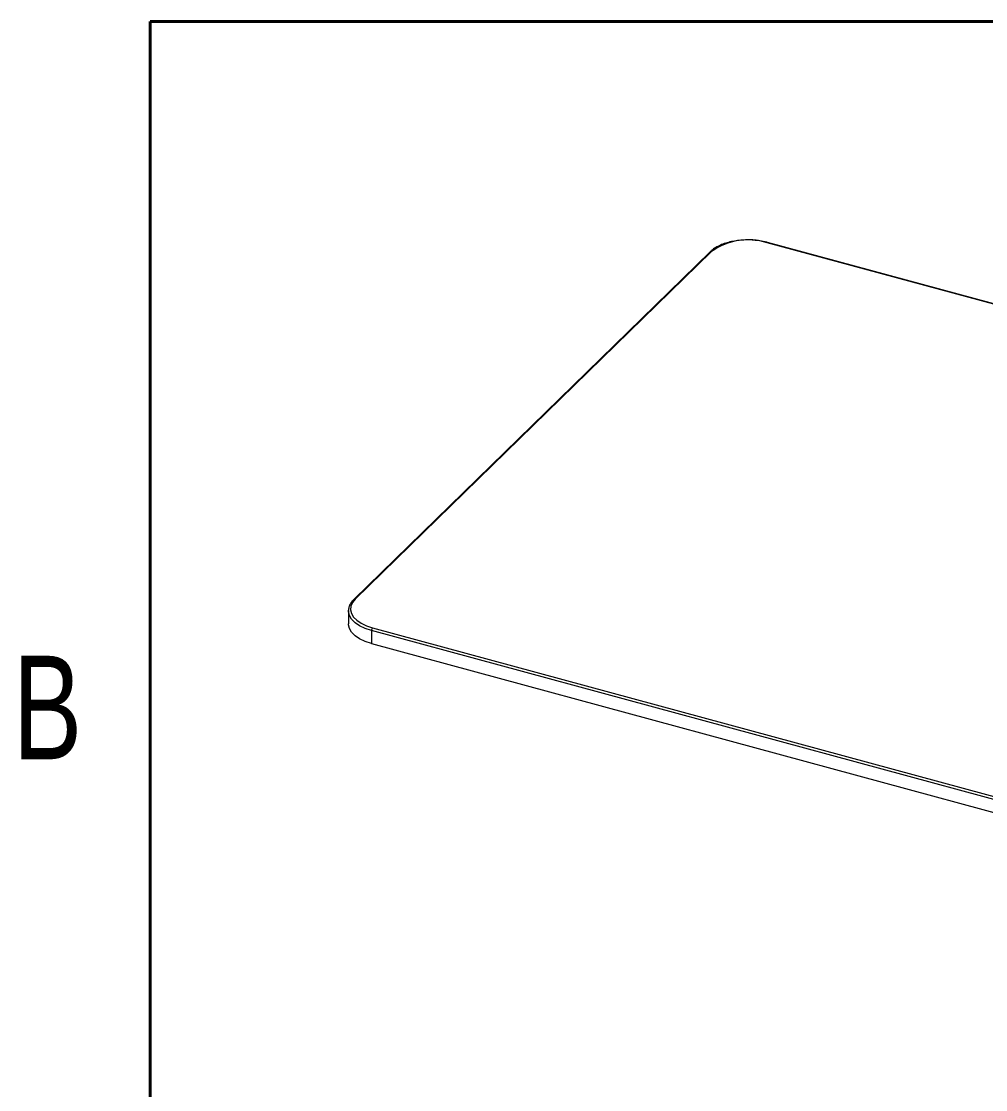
# Model space of a CAD drawing. Header units: millimetres. Extents: x 3 to 276, y 3 to 213.
# Drawn here: x 5.1 to 61.8, y 140.3 to 203.2 of the extents above; entities that cross this region are included whole.
import ezdxf

# ---------------------------------------------------------------- set-up
doc = ezdxf.new("R2010")
doc.units = ezdxf.units.MM
doc.styles.add('SLDTEXTSTYLE0', font='TXT', dxfattribs={"width": 0.75})

msp = doc.modelspace()

# ---------------------------------------------------------------- linework, layer by layer
at = {"color": 7, "linetype": 'Continuous', "lineweight": 40}
for p, q in [((12.7, 12.7), (12.7, 203.2)), ((12.7, 203.2), (266.7, 203.2))]:
    msp.add_line(p, q, dxfattribs=at)
at = {"color": 7, "linetype": 'Continuous', "lineweight": 15}
for p, q in [((113.478, 172.648), (48.987, 190.175)), ((113.512, 172.662), (49.02, 190.189)), ((45.638, 189.638), (24.674, 169.177)), ((45.726, 189.656), (24.762, 169.195)), ((24.357, 168.506), (24.357, 168.541)), ((24.357, 168.506), (24.357, 167.744)), ((80.392, 152.488), (25.711, 167.349)), ((25.711, 167.349), (25.711, 166.587)), ((25.77, 167.516), (80.451, 152.655)), ((25.711, 166.587), (80.392, 151.726))]:
    msp.add_line(p, q, dxfattribs=at)
at = {"color": 7, "linetype": 'Continuous', "lineweight": 15, "flags": 128}
for points in [[(24.762, 169.195), (24.599, 168.995), (24.506, 168.784), (24.485, 168.567), (24.538, 168.353), (24.662, 168.146), (24.854, 167.953), (25.108, 167.78), (25.417, 167.633), (25.77, 167.516)], [(25.711, 166.587), (25.339, 166.71), (25.014, 166.865), (24.747, 167.047), (24.544, 167.25), (24.414, 167.468), (24.358, 167.694), (24.357, 167.744)]]:
    msp.add_lwpolyline(points, dxfattribs=at)
at = {"color": 8, "linetype": 'Continuous', "lineweight": 15, "flags": 128}
msp.add_lwpolyline([(25.711, 167.349), (25.339, 167.473), (25.014, 167.627), (24.747, 167.809), (24.544, 168.012), (24.414, 168.23), (24.358, 168.456), (24.357, 168.506)], dxfattribs=at)
at = {"color": 7, "linetype": 'Continuous', "lineweight": 15}
for centre, radius, start, end in [((47.873, 186.67), 3.678, 72.38395, 125.71101), ((25.971, 167.35), 0.26, 140.51297, 180.34342)]:
    msp.add_arc(centre, radius, start, end, dxfattribs=at)
at = {"color": 8, "linetype": 'Continuous', "lineweight": 15}
for centre, radius, start, end in [((49.014, 190.155), 0.0344, 80.74187, 143.95734), ((45.697, 189.571), 0.0896, 71.12284, 131.78723), ((24.733, 169.11), 0.0896, 71.12448, 131.75438)]:
    msp.add_arc(centre, radius, start, end, dxfattribs=at)
at = {"color": 7, "linetype": 'Continuous', "lineweight": 15}
for points, knots in [([(48.258, 190.317), (48.206, 190.322), (48.03, 190.34), (47.722, 190.339), (47.345, 190.315), (46.978, 190.259), (46.63, 190.175), (46.309, 190.064), (46.023, 189.927), (45.799, 189.784), (45.685, 189.681), (45.638, 189.638)], [0, 0, 0, 0, 0.0507587, 0.1733013, 0.2958542, 0.4184908, 0.5413144, 0.6644397, 0.7879833, 0.9120197, 1, 1, 1, 1]), ([(49.02, 190.189), (48.96, 190.204), (48.785, 190.249), (48.53, 190.296), (48.331, 190.311), (48.258, 190.317)], [0, 0, 0, 0, 0.249299, 0.722751, 1, 1, 1, 1]), ([(24.674, 169.177), (24.642, 169.144), (24.55, 169.049), (24.441, 168.878), (24.369, 168.697), (24.366, 168.585), (24.365, 168.545)], [0, 0, 0, 0, 0.174804, 0.503167, 0.826101, 1, 1, 1, 1])]:
    msp.add_open_spline(points, degree=3, knots=knots, dxfattribs=at)

# ---------------------------------------------------------------- texts
at = {"color": 7, "linetype": 'Continuous', "lineweight": 0, "insert": (6.653, 165.871), "char_height": 6.096, "attachment_point": 2, "style": 'SLDTEXTSTYLE0'}
msp.add_mtext('B', dxfattribs=at)

doc.saveas('drawing.dxf')
